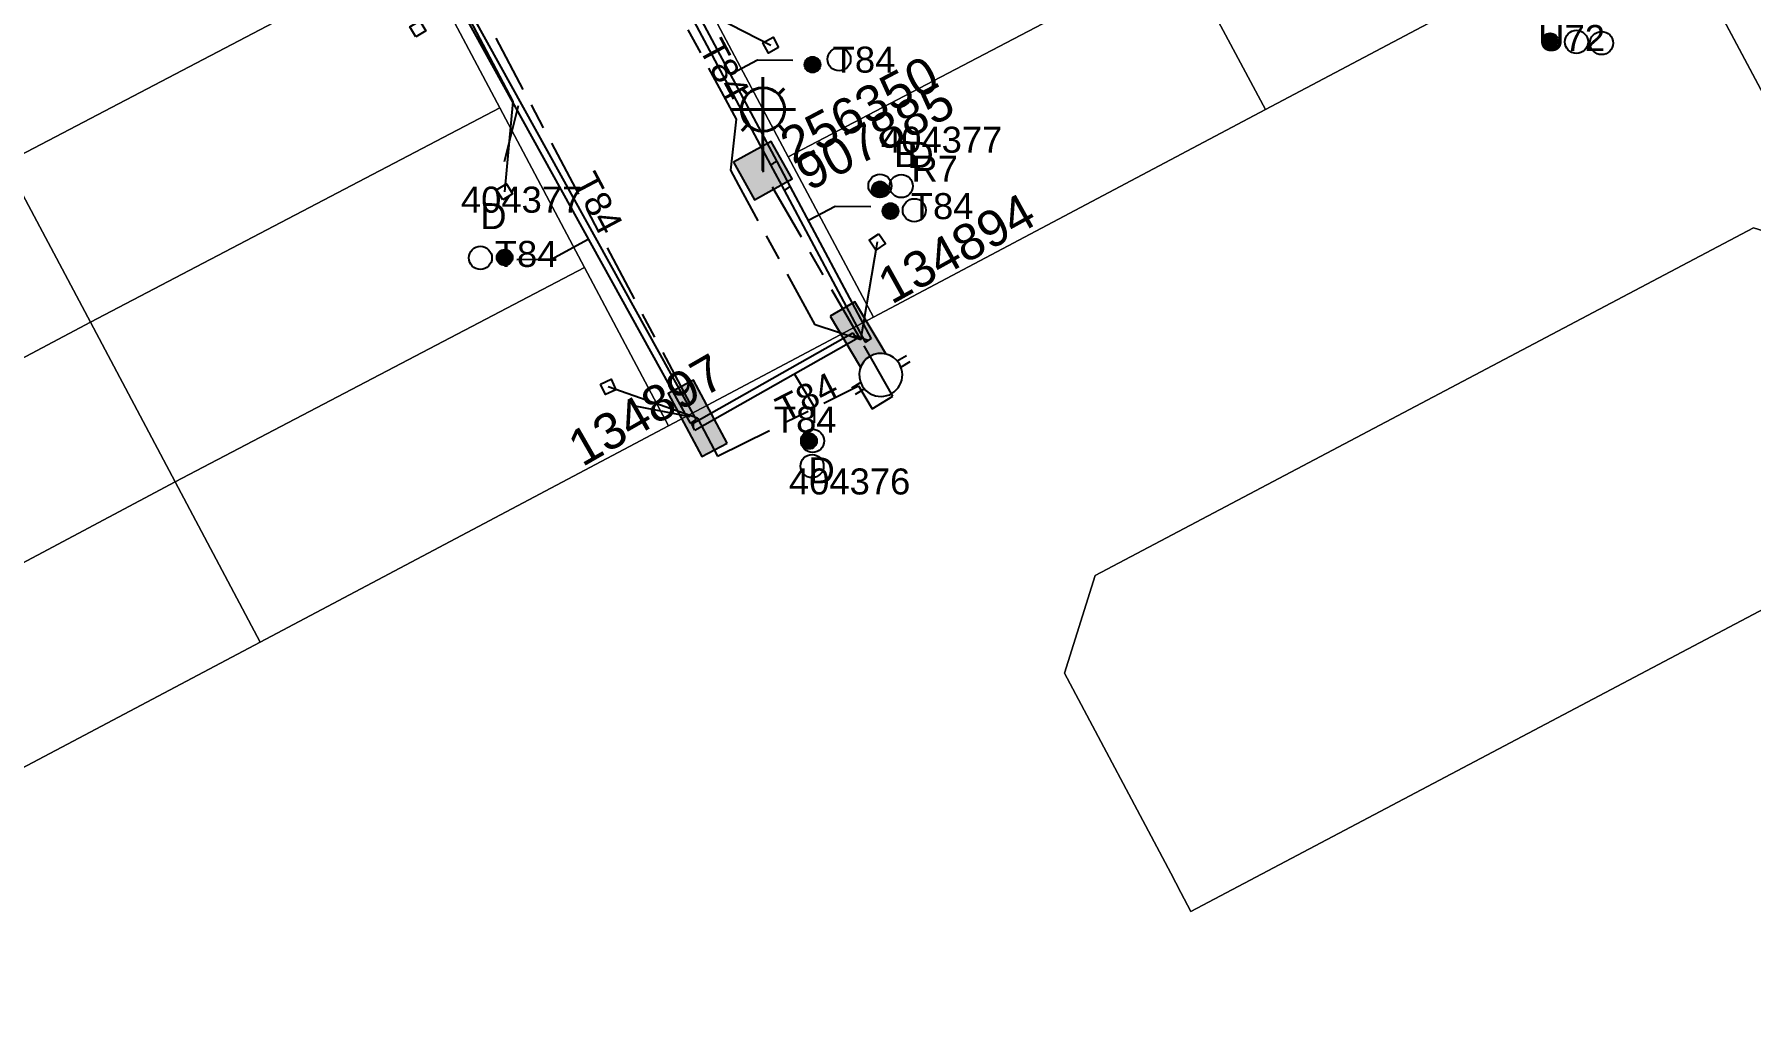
# Model space of a CAD drawing. Header units: metres. Extents: x 301589 to 305563, y 6268713 to 6270518.
# Drawn here: x 303497 to 303615.6, y 6269750.5 to 6269818.4 of the extents above; entities that cross this region are included whole.
import ezdxf
from ezdxf.enums import TextEntityAlignment as Align

# ---------------------------------------------------------------- set-up
doc = ezdxf.new("R2010")
doc.units = ezdxf.units.M
doc.linetypes.add('Cable Exist UG', pattern=[8.2, 4, -1.2, 1.8, -1.2])
doc.layers.get('0').update_dxf_attribs({"color": 6})
for name, color, linetype in [('_User Miscellaneous12', 7, 'Continuous'), ('Duct_SP_EXT', 7, 'Continuous'), ('Equip_LV_EXT', 7, 'Continuous'), ('Equip_SP_SL_EXT', 7, 'Continuous'), ('Mains_LV_EXT', 5, 'Continuous'), ('Mains_LV_SL_EXT', 4, 'Continuous'), ('Services_SP_EXT', 7, 'Continuous'), ('SupportsUG_SP_LV_EXT', 7, 'Continuous'), ('SupportsUG_SP_LV_SL_EXT', 7, 'Continuous'), ('Trench_SP_EXT', 7, 'Continuous')]:
    doc.layers.add(name, color=color, linetype=linetype)
doc.layers.add('Cadastre Land Parcels_SP_EXT', color=7, linetype='Continuous', lineweight=5)
doc.layers.add('Cadastre Roads_SP_EXT', color=9, linetype='Continuous', lineweight=5)
doc.styles.add('COLUMN_LABEL', font='arial.ttf')
doc.styles.add('iecARIAL', font='arial.ttf', dxfattribs={"height": 2})
doc.styles.add('POLE_LABEL', font='arial.ttf')
doc.styles.get("Standard").update_dxf_attribs({"font": 'arial.ttf'})

# ---------------------------------------------------------------- blocks, each defined once
blk = doc.blocks.new('COLUMN_EXT')
blk.add_hatch(color=256).paths.add_polyline_path([(-1.49, 1.48), (-1.49, -1.49), (1.48, -1.49), (1.48, 1.48)])
blk.add_lwpolyline([(-1.49, -1.49), (1.48, -1.49), (1.48, 1.48), (-1.49, 1.48)], close=True)
for tag, height, style, flags, p in [('ASSET_NUM', 2.5, 'COLUMN_LABEL', 8, (2, 2)), ('STRUCTURE_PLANT_NUMBER', 0.2, 'POLE_LABEL', 9, (1.81, 0.03)), ('STREET_CODE', 0.2, 'COLUMN_LABEL', 9, (1.81, -0.2))]:
    blk.add_attdef(tag, text='', height=height, dxfattribs=dict(style=style, flags=flags)).set_placement(p, align=Align.MIDDLE_LEFT)
at = {"flags": 9}
for tag, p in [('COLUMN_TYPE', (1.81, -0.4)), ('OWNED_BY', (1.81, -0.6)), ('STATE', (1.81, -0.8)), ('USAGE', (1.81, -1)), ('LEGEND', (1.81, -1.2)), ('STREETNAME', (1.81, -1.6)), ('SUBURB', (1.81, -1.8)), ('LOCATION', (1.81, -1.4)), ('NOTES', (1.81, -2))]:
    blk.add_attdef(tag, text='', height=0.2, dxfattribs=at).set_placement(p, align=Align.MIDDLE_LEFT)
at = {"flags": 1}
blk.add_attdef('Z', (1.81, -2.35), '', height=0.2, dxfattribs=at)
blk = doc.blocks.new('PILLAR_EXT')
blk.add_hatch(color=256).paths.add_polyline_path([(-2.475, 0.99), (-2.475, -0.99), (2.475, -0.99), (2.475, 0.99)])
blk.add_lwpolyline([(-2.475, -0.99), (2.475, -0.99), (2.475, 0.99), (-2.475, 0.99)], close=True)
at = {"style": 'iecARIAL', "flags": 8}
blk.add_attdef('ASSET_NUM', (1.5, 3.5), '', height=2.5, dxfattribs=at)
for tag, p, flags in [('OWNED_BY', (0, -0.2), 9), ('STATE', (0, -0.4), 9), ('SUPPORT_TYPE', (0, -0.6), 9), ('USAGE', (0, -0.8), 9), ('LEGEND', (0, -1), 9), ('LOCATION', (0, -1.2), 9), ('STREETNAME', (0, -1.8), 9), ('SUBURB', (0, -2), 1), ('NOTES', (0, -1.4), 9), ('PARENT', (0, -1.6), 9)]:
    blk.add_attdef(tag, p, '', height=0.2, dxfattribs=dict(flags=flags))
blk = doc.blocks.new('DUCT_EXT')
blk.add_circle((0, 0.8), 0.8)
at = {"flags": 1}
blk.add_attdef('Z', (0, 0), '', height=0.2, dxfattribs=at)
at = {"flags": 9}
for tag, p in [('DUCT_CODE', (0, 0)), ('XSECT_TYPE', (0, -0.2)), ('STATE', (0, -0.6)), ('FB_REFERENCE', (0, -0.4)), ('NOTES', (0, -0.8))]:
    blk.add_attdef(tag, text='', height=0.2, dxfattribs=at).set_placement(p, align=Align.MIDDLE_LEFT)
blk = doc.blocks.new('SL_LANTERN_EXT')
at = {"lineweight": 40}
for p, q in [((0, 1.97), (0, 6.47)), ((-1.46, 5.68), (-1.06, 5.28)), ((1.46, 5.68), (1.06, 5.28)), ((-2.25, 4.22), (2.25, 4.22)), ((-1.46, 2.76), (-1.06, 3.16)), ((0, 0), (0, 2.72)), ((1.46, 2.76), (1.06, 3.16))]:
    blk.add_line(p, q, dxfattribs=at)
blk.add_circle((0, 4.22), 1.5, dxfattribs=at)
at = {"style": 'iecARIAL', "flags": 8}
blk.add_attdef('ASSET_NUM', (1.5, 1.5), '', height=2.5, dxfattribs=at)
for tag, p, height, flags in [('CONSTRUCTED_VOLTAGE', (0.98, -0.65), 0.2, 9), ('CONTROL_TYPE', (0.98, -0.85), 0.2, 9), ('LANTERN_PURPOSE', (0.98, -1.05), 0.2, 9), ('LANTERN_TYPE', (0.98, -1.25), 0.2, 9), ('LNUMBER', (2.18, -3.25), 2.5, 8), ('OPERATING_VOLTAGE', (0.98, -1.65), 0.2, 9), ('ORIENTATION', (0.98, -1.85), 0.2, 9), ('OWNED_BY', (0.98, -2.05), 0.2, 9), ('STATE', (0.98, -2.25), 0.2, 9), ('NO_PHASES', (0.98, -1.45), 0.2, 9), ('USAGE', (0.98, -2.45), 0.2, 9), ('CEXIST', (0.98, -2.65), 0.2, 9), ('CNEW', (0.98, -2.85), 0.2, 9), ('CNUMBER', (0.98, -3.05), 0.2, 9), ('CREMOVE', (0.98, -3.25), 0.2, 9), ('CREPLACE', (0.98, -3.45), 0.2, 9), ('LKINGHEIGHT', (0.98, -3.65), 0.2, 9), ('LBRACKET', (0.98, -3.85), 0.2, 9), ('LBRACKETVOCAB', (0.98, -4.05), 0.2, 9), ('LCATEGORY', (0.98, -4.25), 0.2, 9), ('LCHARGE1', (0.98, -4.45), 0.2, 9), ('LCHARGE1PERCENT', (0.98, -4.65), 0.2, 9), ('LCHARGE2', (0.98, -4.85), 0.2, 9), ('LCHARGE2PERCENT', (0.98, -5.05), 0.2, 9), ('LCHARGE3', (0.98, -5.25), 0.2, 9), ('LCHARGE3PERCENT', (0.98, -5.45), 0.2, 9), ('LEXIST', (0.98, -5.65), 0.2, 9), ('LLAMP', (0.98, -5.85), 0.2, 9), ('LLAMPVOCAB', (0.98, -6.05), 0.2, 9), ('LMAST', (0.98, -6.25), 0.2, 9), ('LMASTVOCAB', (0.98, -6.45), 0.2, 9), ('LNEW', (0.98, -6.65), 0.2, 9), ('LANTNUMBER', (0.98, -6.85), 0.2, 9), ('LOUTREACH', (0.98, -7.25), 0.2, 9), ('LOUTREACHVOCAB', (0.98, -7.45), 0.2, 9), ('LRATECODE', (0.98, -7.65), 0.2, 9), ('LREMOVE', (0.98, -7.85), 0.2, 9), ('LREPLACE', (0.98, -8.05), 0.2, 9), ('LTYPE', (0.98, -8.25), 0.2, 9), ('LTYPEVOCAB', (0.98, -8.45), 0.2, 9), ('STREETNAME', (0.98, -9.25), 0.2, 9), ('SUBURB', (0.98, -9.45), 0.2, 1), ('LEGEND', (0.98, -8.65), 0.2, 9), ('LOCATION', (0.98, -8.85), 0.2, 9), ('NOTES', (0.98, -9.05), 0.2, 9)]:
    blk.add_attdef(tag, p, '', height=height, dxfattribs=dict(flags=flags))
blk = doc.blocks.new('CCP_EXT')
at = {"flags": 9}
for tag, p in [('STATE', (0, -1.8)), ('LEGEND', (0, -1.4)), ('LIFE_SUPPORT', (0, -1.6)), ('NOTES', (0, -2))]:
    blk.add_attdef(tag, text='', height=0.2, dxfattribs=at).set_placement(p, align=Align.MIDDLE_LEFT)
blk.add_wipeout([(0, 0.57), (0.57, 0), (0, -0.57), (-0.57, 0)])
blk.add_lwpolyline([(-0.57, 0), (0, 0.57), (0.57, 0), (0, -0.57), (-0.57, 0)])
at = {"flags": 1}
blk.add_attdef('Z', (0, 0), '', height=0.2, dxfattribs=at)
at = {"flags": 9}
for tag, p in [('CCP_TYPE', (0, 0)), ('CONSTRUCTED_VOLTAGE', (0, -0.2)), ('OPERATING_VOLTAGE', (0, -0.6)), ('ORIENTATION', (0, -0.8)), ('OWNED_BY', (0, -1)), ('NO_PHASES', (0, -0.4)), ('USAGE', (0, -1.2))]:
    blk.add_attdef(tag, text='', height=0.2, dxfattribs=at).set_placement(p, align=Align.MIDDLE_LEFT)
blk = doc.blocks.new('LV_UG_LINKS_OPEN_EXT')
for p, q in [((-0.25, 1.47), (-0.25, 2.22)), ((0.25, 1.47), (0.25, 2.22)), ((-0.25, -1.47), (-0.25, -2.22)), ((0.25, -1.47), (0.25, -2.22))]:
    blk.add_line(p, q)
at = {"flags": 9}
for tag, p in [('ACTUAL_STATUS', (0, 0)), ('CONSTRUCTED_VOLTAGE', (0, -0.2)), ('OPERATING_VOLTAGE', (0, -0.6)), ('ORIENTATION', (0, -0.8)), ('STATE', (0, -1)), ('SWITCH_TYPE', (0, -1.2)), ('NO_PHASES', (0, -0.4)), ('USAGE', (0, -1.4)), ('NOTES', (0, -1.6))]:
    blk.add_attdef(tag, text='', height=0.2, dxfattribs=at).set_placement(p, align=Align.MIDDLE_LEFT)
at = {"flags": 1}
blk.add_attdef('Z', (0, 0), '', height=0.2, dxfattribs=at)
blk.add_wipeout([(-0.25, 1.47), (-0.43, 1.43), (-0.61, 1.36), (-0.77, 1.28), (-0.93, 1.17), (-1.07, 1.05), (-1.19, 0.9), (-1.29, 0.75), (-1.38, 0.58), (-1.44, 0.4), (-1.48, 0.22), (-1.49, 0.03), (-1.49, -0.16), (-1.45, -0.34), (-1.4, -0.52), (-1.32, -0.69), (-1.23, -0.85), (-1.11, -1), (-0.98, -1.13), (-0.83, -1.24), (-0.66, -1.34), (-0.49, -1.41), (-0.31, -1.46), (-0.13, -1.49), (0.06, -1.49), (0.25, -1.47), (0.43, -1.43), (0.61, -1.36), (0.77, -1.28), (0.93, -1.17), (1.07, -1.05), (1.19, -0.9), (1.29, -0.75), (1.38, -0.58), (1.44, -0.4), (1.48, -0.22), (1.49, -0.03), (1.49, 0.16), (1.45, 0.34), (1.4, 0.52), (1.32, 0.69), (1.23, 0.85), (1.11, 1), (0.98, 1.13), (0.83, 1.24), (0.66, 1.34), (0.49, 1.41), (0.31, 1.46), (0.13, 1.49), (-0.06, 1.49)])
blk.add_lwpolyline([(0, -1.49, 1), (0, 1.49, 1)], format="xyb", close=True)
blk = doc.blocks.new('CABLE_LARGE_EXT')
h = blk.add_hatch(color=256)
edge = h.paths.add_edge_path()
edge.add_arc((0, 0.55), 0.55, 0, 360)
blk.add_circle((0, 0.55), 0.55)
at = {"flags": 1}
blk.add_attdef('Z', (0, 0), '', height=0.2, dxfattribs=at)
at = {"flags": 9}
for tag, p in [('COND_CODE', (0, 0)), ('STATE', (0, -0.4)), ('XSECT_SIZE', (0, -0.6)), ('FB_REFERENCE', (0, -0.2)), ('NOTES', (0, -0.8))]:
    blk.add_attdef(tag, text='', height=0.2, dxfattribs=at).set_placement(p, align=Align.MIDDLE_LEFT)

msp = doc.modelspace()

# ---------------------------------------------------------------- linework, layer by layer
at = {"layer": '_User Miscellaneous12'}
for p, q in [((303547.897, 6269809.389), (303548.109, 6269809.502)), ((303547.897, 6269809.389), (303548.109, 6269809.502)), ((303547.897, 6269809.389), (303548.829, 6269807.64)), ((303548.321, 6269809.615), (303548.109, 6269809.502)), ((303548.321, 6269809.615), (303548.109, 6269809.502)), ((303548.321, 6269809.615), (303549.253, 6269807.866)), ((303548.829, 6269807.64), (303549.041, 6269807.753)), ((303549.253, 6269807.866), (303549.041, 6269807.753)), ((303542.339, 6269791.527), (303542.549, 6269791.643)), ((303542.435, 6269791.442), (303542.553, 6269791.233)), ((303542.759, 6269791.759), (303542.549, 6269791.643)), ((303542.671, 6269791.024), (303542.553, 6269791.233))]:
    msp.add_line(p, q, dxfattribs=at)
at = {"layer": 'Cadastre Land Parcels_SP_EXT', "linetype": 'Continuous'}
for points in [[(303609.389, 6269827.657), (303603.59, 6269838.538), (303576.245, 6269824.16), (303582.101, 6269813.201), (303609.389, 6269827.657)], [(303523.332, 6269824.356), (303517.41, 6269835.528), (303489.116, 6269820.701), (303495.039, 6269809.53), (303523.332, 6269824.356)], [(303576.245, 6269824.16), (303570.394, 6269835.197), (303543.254, 6269820.975), (303549.106, 6269809.937), (303576.245, 6269824.16)], [(303609.389, 6269827.657), (303582.101, 6269813.201), (303555.011, 6269798.848), (303540.846, 6269791.344), (303512.605, 6269776.382), (303484.352, 6269761.414), (303470.177, 6269753.903), (303430.827, 6269733.055), (303449.523, 6269698.429), (303482.335, 6269635.591), (303661.49, 6269729.995), (303631.351, 6269786.49), (303576.955, 6269757.752), (303576.264, 6269759.073), (303575.567, 6269760.391), (303568.223, 6269774.228), (303570.329, 6269780.983), (303615.837, 6269805.029), (303622.576, 6269802.937), (303609.389, 6269827.657)], [(303529.182, 6269813.318), (303523.332, 6269824.356), (303495.039, 6269809.53), (303500.889, 6269798.494), (303529.182, 6269813.318)], [(303582.101, 6269813.201), (303576.245, 6269824.16), (303549.106, 6269809.937), (303555.011, 6269798.848), (303582.101, 6269813.201)], [(303535.034, 6269802.281), (303529.182, 6269813.318), (303500.889, 6269798.494), (303506.74, 6269787.455), (303535.034, 6269802.281)], [(303500.889, 6269798.494), (303495.039, 6269809.53), (303466.825, 6269794.584), (303472.675, 6269783.508), (303500.889, 6269798.494)], [(303631.351, 6269786.49), (303622.576, 6269802.937), (303615.837, 6269805.029), (303570.329, 6269780.983), (303568.223, 6269774.228), (303575.567, 6269760.391), (303576.264, 6269759.073), (303576.955, 6269757.752), (303631.351, 6269786.49)], [(303540.846, 6269791.344), (303535.034, 6269802.281), (303506.74, 6269787.455), (303512.605, 6269776.382), (303540.846, 6269791.344)], [(303506.74, 6269787.455), (303500.889, 6269798.494), (303472.675, 6269783.508), (303478.523, 6269772.435), (303506.74, 6269787.455)], [(303512.605, 6269776.382), (303506.74, 6269787.455), (303478.523, 6269772.435), (303484.352, 6269761.414), (303512.605, 6269776.382)]]:
    msp.add_lwpolyline(points, close=True, dxfattribs=at)
at = {"layer": 'Cadastre Roads_SP_EXT', "linetype": 'Continuous'}
msp.add_lwpolyline([(303623.387, 6269843.642), (303595.74, 6269895.648), (303596.094, 6269895.846), (303574.586, 6269936.378), (303557.03, 6269925.881), (303559.929, 6269920.459), (303562.38, 6269915.862), (303568.254, 6269904.84), (303574.128, 6269893.82), (303580.001, 6269882.798), (303585.922, 6269871.689), (303591.843, 6269860.58), (303597.716, 6269849.558), (303603.59, 6269838.538), (303609.389, 6269827.657), (303661.49, 6269729.995)], dxfattribs=at)
at = {"layer": 'Duct_SP_EXT'}
for p, q in [((303547.897, 6269809.389), (303548.109, 6269809.502)), ((303547.897, 6269809.389), (303548.109, 6269809.502)), ((303547.897, 6269809.389), (303548.829, 6269807.64)), ((303548.321, 6269809.615), (303548.109, 6269809.502)), ((303548.321, 6269809.615), (303548.109, 6269809.502)), ((303548.321, 6269809.615), (303549.253, 6269807.866)), ((303548.829, 6269807.64), (303549.041, 6269807.753)), ((303549.253, 6269807.866), (303549.041, 6269807.753)), ((303542.339, 6269791.527), (303542.549, 6269791.643)), ((303542.435, 6269791.442), (303542.553, 6269791.233)), ((303542.759, 6269791.759), (303542.549, 6269791.643)), ((303542.671, 6269791.024), (303542.553, 6269791.233))]:
    msp.add_line(p, q, dxfattribs=at)
for points in [[(303549.444, 6269816.594), (303546.989, 6269816.611), (303545.208, 6269815.674)], [(303554.829, 6269806.472), (303552.35, 6269806.507), (303550.513, 6269805.533)], [(303530.361, 6269802.843), (303532.76, 6269802.853), (303535.243, 6269804.217)], [(303550.937, 6269791.539), (303550.94, 6269792.631), (303549.574, 6269794.888)]]:
    msp.add_lwpolyline(points, dxfattribs=at)
at = {"layer": 'Trench_SP_EXT', "linetype": 'Cable Exist UG'}
for points in [[(303530.445, 6269813.467), (303529.425, 6269809.406)], [(303554.647, 6269797.232), (303553.701, 6269797.548)], [(303542.548, 6269791.643), (303542.553, 6269791.233)]]:
    msp.add_lwpolyline(points, dxfattribs=at)

# ---------------------------------------------------------------- block references
at = {"layer": 'Duct_SP_EXT'}
for name, p in [('CABLE_LARGE_EXT', (303601.778, 6269817.387)), ('DUCT_EXT', (303603.602, 6269817.086)), ('DUCT_EXT', (303605.336, 6269817.005)), ('DUCT_EXT', (303552.629, 6269815.88)), ('CABLE_LARGE_EXT', (303550.795, 6269815.759)), ('DUCT_EXT', (303555.456, 6269807.131)), ('DUCT_EXT', (303556.928, 6269807.113)), ('CABLE_LARGE_EXT', (303555.456, 6269807.131)), ('CABLE_LARGE_EXT', (303556.185, 6269805.635)), ('DUCT_EXT', (303557.833, 6269805.437)), ('DUCT_EXT', (303527.835, 6269802.149)), ('CABLE_LARGE_EXT', (303529.518, 6269802.424))]:
    msp.add_blockref(name, p, dxfattribs=at)
for name, p, rotation in [('DUCT_EXT', (303550.002, 6269790.292), 269.9999999999998), ('CABLE_LARGE_EXT', (303550.002, 6269790.292), 269.0215737069965), ('DUCT_EXT', (303549.965, 6269788.555), 269.9999999999998)]:
    msp.add_blockref(name, p, dxfattribs=dict(at, rotation=rotation))
at = {"layer": 'Equip_SP_SL_EXT'}
ref = msp.add_blockref('SL_LANTERN_EXT', (303547.373, 6269808.983), dxfattribs=at)
ref.add_attrib('ASSET_NUM', '256350', dxfattribs={"layer": '0', "height": 2.5, "rotation": 27.83318, "style": 'iecARIAL'}).set_placement((303548.873, 6269810.483), align=Align.MIDDLE_LEFT)
at = {"layer": 'SupportsUG_SP_LV_EXT'}
ref = msp.add_blockref('PILLAR_EXT', (303554.141, 6269797.284), dxfattribs=dict(at, rotation=300.6973990424958))
ref.add_attrib('ASSET_NUM', '134894', dxfattribs={"layer": '0', "height": 2.5, "rotation": 29.012, "style": 'iecARIAL'}).set_placement((303555.641, 6269800.784), align=Align.MIDDLE_LEFT)
ref = msp.add_blockref('PILLAR_EXT', (303542.854, 6269791.852), dxfattribs=dict(at, rotation=118.0490178511888))
ref.add_attrib('ASSET_NUM', '134897', dxfattribs={"layer": '0', "height": 2.5, "rotation": 29.91019, "style": 'iecARIAL'}).set_placement((303544.354, 6269795.352), align=Align.MIDDLE_RIGHT)
at = {"layer": 'SupportsUG_SP_LV_SL_EXT'}
ref = msp.add_blockref('COLUMN_EXT', (303547.373, 6269808.983), dxfattribs=dict(at, rotation=299.2116864499457))
ref.add_attrib('ASSET_NUM', '907885', dxfattribs={"layer": '0', "height": 2.5, "rotation": 27.83318, "style": 'COLUMN_LABEL'}).set_placement((303549.373, 6269809.733), align=Align.TOP_LEFT)

# ---------------------------------------------------------------- texts
at = {"layer": 'Duct_SP_EXT'}
for s, p in [('U72', (303600.962, 6269817.252)), ('T84', (303552.189, 6269815.757)), ('404377', (303555.526, 6269810.219)), ('B', (303556.438, 6269809.227)), ('D', (303557.354, 6269809.174)), ('R7', (303557.637, 6269808.214)), ('404377', (303526.49, 6269806.073)), ('D', (303527.833, 6269804.934)), ('T84', (303557.588, 6269805.626)), ('T84', (303528.833, 6269802.321)), ('D', (303550.518, 6269787.356)), ('404376', (303549.165, 6269786.586))]:
    msp.add_text(s, height=1.8, dxfattribs=at).set_placement(p)
at = {"layer": 'Mains_LV_EXT'}
for rotation, p in [(298.07526, (303542.9, 6269817.459)), (297.88398, (303534.154, 6269808.243))]:
    msp.add_text('T84', height=1.8, rotation=rotation, dxfattribs=at).set_placement(p)

# ---------------------------------------------------------------- next in the draw order: block references
at = {"layer": 'Services_SP_EXT'}
for p, rotation in [((303523.508, 6269818.788), 76.08623224089666), ((303547.908, 6269817.656), 163.1135204347223), ((303529.514, 6269807.518), 76.64370933448413), ((303555.277, 6269804.051), 258.6973990033776), ((303536.673, 6269794.026), 340.0490176621692)]:
    msp.add_blockref('CCP_EXT', p, dxfattribs=dict(at, rotation=rotation))

# ---------------------------------------------------------------- next in the draw order: block references
for p, rotation in [((303523.508, 6269818.788), 76.08623224089666), ((303547.908, 6269817.656), 163.1135204347223), ((303529.514, 6269807.518), 76.64370933448413), ((303555.277, 6269804.051), 258.6973990033776), ((303536.673, 6269794.026), 340.0490176621692)]:
    msp.add_blockref('CCP_EXT', p, dxfattribs=dict(at, rotation=rotation))

# ---------------------------------------------------------------- next in the draw order: linework, layer by layer
at = {"layer": '_User Miscellaneous12'}
for p, q in [((303536.689, 6269831.444), (303548.321, 6269809.615)), ((303536.265, 6269831.218), (303547.897, 6269809.389)), ((303523.93, 6269824.786), (303542.339, 6269791.527)), ((303524.35, 6269825.019), (303542.759, 6269791.759))]:
    msp.add_line(p, q, dxfattribs=at)
at = {"layer": 'Cadastre Roads_SP_EXT', "linetype": 'Continuous'}
msp.add_lwpolyline([(303555.011, 6269798.848), (303549.106, 6269809.937), (303543.254, 6269820.975), (303537.403, 6269832.013), (303531.504, 6269843.139), (303525.606, 6269854.265), (303519.753, 6269865.302), (303513.902, 6269876.34), (303502.55, 6269897.753), (303488.364, 6269890.318), (303499.715, 6269868.905), (303505.613, 6269857.779), (303511.512, 6269846.654), (303517.41, 6269835.528), (303523.332, 6269824.356), (303529.182, 6269813.318), (303535.034, 6269802.281), (303540.846, 6269791.344), (303555.011, 6269798.848)], close=True, dxfattribs=at)
at = {"layer": 'Duct_SP_EXT'}
for p, q in [((303536.689, 6269831.444), (303548.321, 6269809.615)), ((303536.265, 6269831.218), (303547.897, 6269809.389)), ((303523.93, 6269824.786), (303542.339, 6269791.527)), ((303524.35, 6269825.019), (303542.759, 6269791.759))]:
    msp.add_line(p, q, dxfattribs=at)
at = {"layer": 'Mains_LV_EXT', "linetype": 'Cable Exist UG'}
msp.add_lwpolyline([(303525.062, 6269825.377), (303542.854, 6269791.852)], dxfattribs=at)
at = {"layer": 'Services_SP_EXT'}
for points in [[(303535.654, 6269831.07), (303537.87, 6269829.023), (303537.87, 6269829.023), (303542.386, 6269820.493), (303547.908, 6269817.656)], [(303524.99, 6269825.403), (303525.726, 6269822.049), (303525.726, 6269822.049), (303530.088, 6269813.77), (303529.514, 6269807.518)], [(303542.854, 6269791.852), (303536.673, 6269794.026)]]:
    msp.add_lwpolyline(points, dxfattribs=at)
at = {"layer": 'Trench_SP_EXT', "linetype": 'Cable Exist UG'}
msp.add_lwpolyline([(303542.347, 6269791.951), (303537.791, 6269792.844)], dxfattribs=at)

# ---------------------------------------------------------------- next in the draw order: block references
at = {"layer": 'Equip_LV_EXT', "rotation": 300.6973990711735}
msp.add_blockref('LV_UG_LINKS_OPEN_EXT', (303555.517, 6269794.856), dxfattribs=at)

# ---------------------------------------------------------------- next in the draw order: linework, layer by layer
at = {"layer": '_User Miscellaneous12'}
for p, q in [((303548.829, 6269807.64), (303554.436, 6269797.119)), ((303549.253, 6269807.866), (303554.859, 6269797.345)), ((303542.435, 6269791.442), (303553.583, 6269797.757)), ((303542.671, 6269791.024), (303553.82, 6269797.339)), ((303553.583, 6269797.757), (303553.701, 6269797.548)), ((303553.82, 6269797.339), (303553.701, 6269797.548)), ((303554.436, 6269797.119), (303554.648, 6269797.232)), ((303554.859, 6269797.345), (303554.648, 6269797.232))]:
    msp.add_line(p, q, dxfattribs=at)
at = {"layer": 'Duct_SP_EXT'}
for p, q in [((303548.829, 6269807.64), (303554.436, 6269797.119)), ((303549.253, 6269807.866), (303554.859, 6269797.345)), ((303542.435, 6269791.442), (303553.583, 6269797.757)), ((303542.671, 6269791.024), (303553.82, 6269797.339)), ((303553.583, 6269797.757), (303553.701, 6269797.548)), ((303553.82, 6269797.339), (303553.701, 6269797.548)), ((303554.436, 6269797.119), (303554.648, 6269797.232)), ((303554.859, 6269797.345), (303554.648, 6269797.232))]:
    msp.add_line(p, q, dxfattribs=at)
at = {"layer": 'Mains_LV_EXT', "linetype": 'Cable Exist UG'}
for points in [[(303554.141, 6269797.284), (303550.98, 6269798.32), (303550.98, 6269798.32), (303545.698, 6269807.974), (303545.145, 6269809.014), (303545.53, 6269812.55), (303545.53, 6269812.55), (303541.509, 6269820.019), (303535.634, 6269831.058)], [(303542.854, 6269791.852), (303544.23, 6269789.24), (303544.23, 6269789.24), (303553.985, 6269794.094), (303554.927, 6269792.514), (303556.354, 6269793.392), (303554.141, 6269797.284)]]:
    msp.add_lwpolyline(points, dxfattribs=at)
at = {"layer": 'Mains_LV_SL_EXT', "linetype": 'Cable Exist UG'}
msp.add_lwpolyline([(303554.141, 6269797.284), (303547.373, 6269808.983)], dxfattribs=at)
at = {"layer": 'Services_SP_EXT'}
msp.add_lwpolyline([(303554.141, 6269797.284), (303555.277, 6269804.051)], dxfattribs=at)

# ---------------------------------------------------------------- next in the draw order: texts
at = {"layer": 'Duct_SP_EXT'}
msp.add_text('T84', height=1.8, dxfattribs=at).set_placement((303548.125, 6269790.869))
at = {"layer": 'Mains_LV_EXT'}
msp.add_text('T84', height=1.8, rotation=27.18671, dxfattribs=at).set_placement((303548.876, 6269791.536))

doc.saveas('drawing.dxf')
